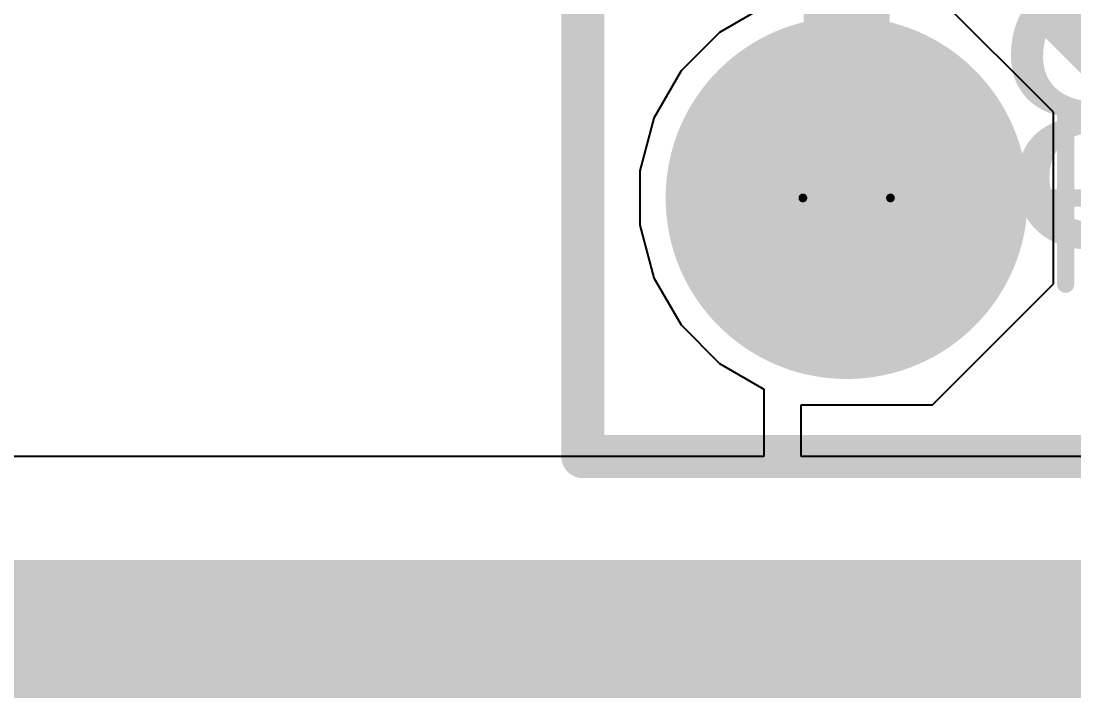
# Model space of a CAD drawing. Header units: millimetres. Extents: x -4.8 to 40.4, y -21.4 to 50.4.
# Drawn here: x 12.44 to 18.55, y -0.4 to 3.53 of the extents above; entities that cross this region are included whole.
import ezdxf

# ---------------------------------------------------------------- set-up
doc = ezdxf.new("R2010")
doc.units = ezdxf.units.MM
for name, color, linetype in [('BottomLayer', 5, 'Continuous'), ('BottomSolder', 6, 'Continuous'), ('DrillDrawing', 1, 'Continuous'), ('KeepOutLayer', 6, 'Continuous'), ('Mechanical2', 216, 'Continuous'), ('Mechanical4', 56, 'Continuous'), ('Mechanical6', 56, 'Continuous'), ('MultiLayer', 9, 'Continuous'), ('PadHoleLayer', 156, 'Continuous'), ('TopLayer', 1, 'Continuous'), ('TopSolder', 216, 'Continuous')]:
    doc.layers.add(name, color=color, linetype=linetype)

# ---------------------------------------------------------------- blocks, each defined once
blk = doc.blocks.new('2_1_M____H______2_54___6')
at = {"layer": 'BottomLayer'}
h = blk.add_hatch(color=5, dxfattribs=at)
edge = h.paths.add_edge_path()
edge.add_arc((-1.27, 0), 1, 0, 360)
h = blk.add_hatch(color=5, dxfattribs=at)
edge = h.paths.add_edge_path()
edge.add_arc((1.27, 0), 1, 0, 360)
at = {"layer": 'BottomSolder'}
h = blk.add_hatch(color=6, dxfattribs=at)
edge = h.paths.add_edge_path()
edge.add_arc((-1.27, 0), 1.05, 0, 360)
h = blk.add_hatch(color=6, dxfattribs=at)
edge = h.paths.add_edge_path()
edge.add_arc((1.27, 0), 1.05, 0, 360)
at = {"layer": 'MultiLayer'}
h = blk.add_hatch(color=9, dxfattribs=at)
edge = h.paths.add_edge_path()
edge.add_arc((-1.27, 0), 1, 0, 360)
h = blk.add_hatch(color=9, dxfattribs=at)
edge = h.paths.add_edge_path()
edge.add_arc((1.27, 0), 1, 0, 360)
at = {"layer": 'PadHoleLayer'}
h = blk.add_hatch(color=156, dxfattribs=at)
edge = h.paths.add_edge_path()
edge.add_arc((-1.27, 0), 0.525, 0, 360)
h = blk.add_hatch(color=156, dxfattribs=at)
edge = h.paths.add_edge_path()
edge.add_arc((1.27, 0), 0.525, 0, 360)
at = {"layer": 'TopLayer'}
h = blk.add_hatch(color=1, dxfattribs=at)
edge = h.paths.add_edge_path()
edge.add_arc((-1.27, 0), 1, 0, 360)
h = blk.add_hatch(color=1, dxfattribs=at)
edge = h.paths.add_edge_path()
edge.add_arc((1.27, 0), 1, 0, 360)
at = {"layer": 'TopSolder'}
h = blk.add_hatch(color=216, dxfattribs=at)
edge = h.paths.add_edge_path()
edge.add_arc((-1.27, 0), 1.05, 0, 360)
h = blk.add_hatch(color=216, dxfattribs=at)
edge = h.paths.add_edge_path()
edge.add_arc((1.27, 0), 1.05, 0, 360)
at = {"layer": 'Mechanical2', "const_width": 0.25}
for points in [[(2.8, 1.5), (-2.8, 1.5)], [(-2.8, 1.5), (-2.8, -1.5)], [(2.8, 1.5), (2.8, -1.5)], [(2.8, -1.5), (-2.8, -1.5)]]:
    blk.add_lwpolyline(points, dxfattribs=at)
at = {"layer": 'Mechanical2', "const_width": 0.125}
for points in [[(-2.8625, 1.5, 1), (-2.7375, 1.5, 1)], [(-2.8625, 1.5, 1), (-2.7375, 1.5, 1)], [(2.7375, 1.5, 1), (2.8625, 1.5, 1)], [(2.7375, 1.5, 1), (2.8625, 1.5, 1)], [(-2.8625, -1.5, 1), (-2.7375, -1.5, 1)], [(-2.8625, -1.5, 1), (-2.7375, -1.5, 1)], [(2.7375, -1.5, 1), (2.8625, -1.5, 1)], [(2.7375, -1.5, 1), (2.8625, -1.5, 1)]]:
    blk.add_lwpolyline(points, format="xyb", close=True, dxfattribs=at)
at = {"layer": 'Mechanical4'}
for points, const_width in [([(2.8, 1.5), (-2.8, 1.5)], 0.25), ([(-2.8, 1.5), (-2.8, -1.5)], 0.25), ([(2.8, 1.5), (2.8, -1.5)], 0.25), ([(0, 0.5), (0, -0.5)], 0.1), ([(0.5, 0), (-0.5, 0)], 0.1), ([(2.8, -1.5), (-2.8, -1.5)], 0.25)]:
    blk.add_lwpolyline(points, dxfattribs=dict(at, const_width=const_width))
for points, const_width in [([(-2.8625, 1.5, 1), (-2.7375, 1.5, 1)], 0.125), ([(-2.8625, 1.5, 1), (-2.7375, 1.5, 1)], 0.125), ([(2.7375, 1.5, 1), (2.8625, 1.5, 1)], 0.125), ([(2.7375, 1.5, 1), (2.8625, 1.5, 1)], 0.125), ([(-0.025, 0.5, 1), (0.025, 0.5, 1)], 0.05), ([(-0.525, 0, 1), (-0.475, 0, 1)], 0.05), ([(0.475, 0, 1), (0.525, 0, 1)], 0.05), ([(-0.025, -0.5, 1), (0.025, -0.5, 1)], 0.05), ([(-2.8625, -1.5, 1), (-2.7375, -1.5, 1)], 0.125), ([(-2.8625, -1.5, 1), (-2.7375, -1.5, 1)], 0.125), ([(2.7375, -1.5, 1), (2.8625, -1.5, 1)], 0.125), ([(2.7375, -1.5, 1), (2.8625, -1.5, 1)], 0.125)]:
    blk.add_lwpolyline(points, format="xyb", close=True, dxfattribs=dict(at, const_width=const_width))
at = {"layer": 'Mechanical6', "const_width": 0.25}
for points in [[(2.8, 1.5), (-2.8, 1.5)], [(-2.8, 1.5), (-2.8, -1.5)], [(2.8, 1.5), (2.8, -1.5)], [(2.8, -1.5), (-2.8, -1.5)]]:
    blk.add_lwpolyline(points, dxfattribs=at)
at = {"layer": 'Mechanical6', "const_width": 0.125}
for points in [[(-2.8625, 1.5, 1), (-2.7375, 1.5, 1)], [(-2.8625, 1.5, 1), (-2.7375, 1.5, 1)], [(2.7375, 1.5, 1), (2.8625, 1.5, 1)], [(2.7375, 1.5, 1), (2.8625, 1.5, 1)], [(-2.8625, -1.5, 1), (-2.7375, -1.5, 1)], [(-2.8625, -1.5, 1), (-2.7375, -1.5, 1)], [(2.7375, -1.5, 1), (2.8625, -1.5, 1)], [(2.7375, -1.5, 1), (2.8625, -1.5, 1)]]:
    blk.add_lwpolyline(points, format="xyb", close=True, dxfattribs=at)
at = {"layer": 'Mechanical6'}
blk.add_text('J3', height=1.524, dxfattribs=at).set_placement((-1.746, -1.246))

msp = doc.modelspace()

# ---------------------------------------------------------------- linework, layer by layer
at = {"layer": 'BottomLayer'}
for p, q in [((18.43, 2.9971), (17.7271, 3.7)), ((16.75, 3.6085), (16.4932, 3.4602)), ((16.4932, 3.4602), (16.2698, 3.2368)), ((16.2698, 3.2368), (16.1118, 2.9632)), ((18.43, 2.0029), (18.43, 2.9971)), ((16.1118, 2.9632), (16.03, 2.658)), ((16.03, 2.658), (16.03, 2.342)), ((16.03, 2.342), (16.1118, 2.0368)), ((16.1118, 2.0368), (16.2698, 1.7632)), ((17.7271, 1.3), (18.43, 2.0029)), ((16.2698, 1.7632), (16.4932, 1.5398)), ((16.4932, 1.5398), (16.75, 1.3915)), ((16.75, 1.3915), (16.75, 1)), ((16.9665, 1), (16.9665, 1.3)), ((16.9665, 1.3), (17.7271, 1.3)), ((16.75, 1), (7, 1)), ((33, 1), (16.9665, 1)), ((16.9665, 1), (16.9665, 1))]:
    msp.add_line(p, q, dxfattribs=at)
at = {"layer": 'BottomLayer', "const_width": 0.65}
msp.add_lwpolyline([(16.77, 5.5), (19.77, 2.5)], dxfattribs=at)
at = {"layer": 'DrillDrawing'}
for points, const_width in [([(17.484, 2.5, 1), (16.976, 2.5, 1)], 0.0508), ([(16.9633, 2.5, 1), (16.9887, 2.5, 1)], 0.0254), ([(17.4713, 2.5, 1), (17.4967, 2.5, 1)], 0.0254)]:
    msp.add_lwpolyline(points, format="xyb", close=True, dxfattribs=dict(at, const_width=const_width))
at = {"layer": 'DrillDrawing', "const_width": 0.2}
msp.add_lwpolyline([(2, 0), (38, 0)], dxfattribs=at)
at = {"layer": 'KeepOutLayer', "const_width": 0.4}
for points in [[(2, 0.2), (38, 0.2)], [(2, -0.2), (38, -0.2)]]:
    msp.add_lwpolyline(points, dxfattribs=at)
at = {"layer": 'TopLayer'}
for p, q in [((18.43, 2.9971), (17.7271, 3.7)), ((16.75, 3.6085), (16.4932, 3.4602)), ((16.4932, 3.4602), (16.2698, 3.2368)), ((16.2698, 3.2368), (16.1118, 2.9632)), ((18.43, 2.0029), (18.43, 2.9971)), ((16.1118, 2.9632), (16.03, 2.658)), ((16.03, 2.658), (16.03, 2.342)), ((16.03, 2.342), (16.1118, 2.0368)), ((16.1118, 2.0368), (16.2698, 1.7632)), ((17.7271, 1.3), (18.43, 2.0029)), ((16.2698, 1.7632), (16.4932, 1.5398)), ((16.4932, 1.5398), (16.75, 1.3915)), ((16.75, 1.3915), (16.75, 1)), ((16.9665, 1), (16.9665, 1.3)), ((16.9665, 1.3), (17.7271, 1.3)), ((16.75, 1), (7, 1)), ((33, 1), (16.9665, 1)), ((16.9665, 1), (16.9665, 1))]:
    msp.add_line(p, q, dxfattribs=at)
at = {"layer": 'TopLayer', "const_width": 0.5}
msp.add_lwpolyline([(17.23, 2.5), (17.23, 10.83)], dxfattribs=at)
at = {"layer": 'TopLayer', "const_width": 0.25}
msp.add_lwpolyline([(17.105, 2.5, 1), (17.355, 2.5, 1)], format="xyb", close=True, dxfattribs=at)

# ---------------------------------------------------------------- block references
at = {"rotation": 180}
msp.add_blockref('2_1_M____H______2_54___6', (18.5, 2.5), dxfattribs=at)

doc.saveas('drawing.dxf')
